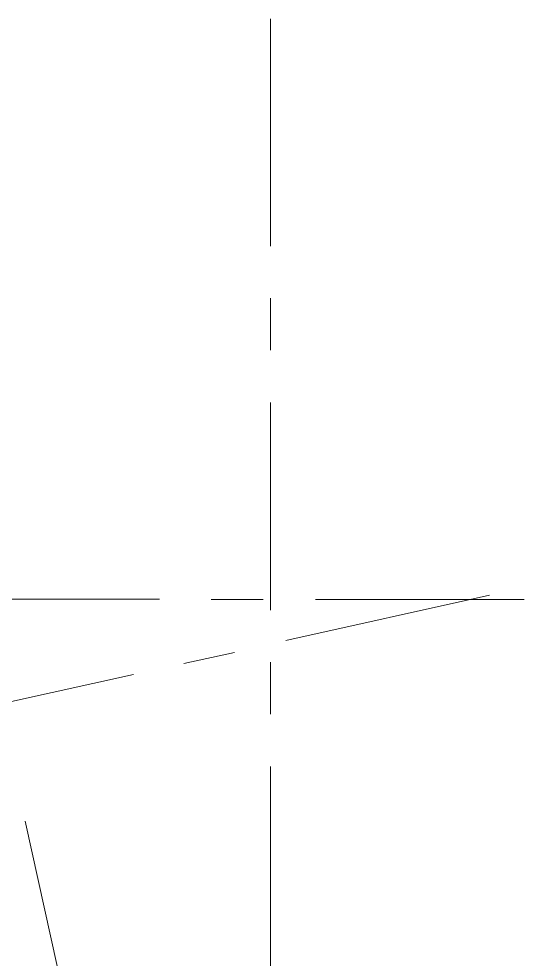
# Model space of a CAD drawing. Header units: millimetres. Extents: x 0.9 to 36.3, y 0.6 to 23.3.
# Drawn here: x 29.219 to 30.43, y 11.577 to 13.833 of the extents above; entities that cross this region are included whole.
import ezdxf

# ---------------------------------------------------------------- set-up
doc = ezdxf.new("R2010")
doc.units = ezdxf.units.MM
doc.header["$LTSCALE"] = 0.007
doc.layers.add('PDF_Geometry', color=7, linetype='Continuous', true_color=0x777777)

msp = doc.modelspace()

# ---------------------------------------------------------------- linework, layer by layer
at = {"layer": 'PDF_Geometry', "lineweight": 9}
for points in [[(29.822, 13.2877), (29.822, 13.8327)], [(29.822, 13.0378), (29.822, 13.1627)], [(29.822, 12.4144), (29.822, 12.9128)], [(29.0559, 12.4404), (29.556, 12.4404)], [(29.6797, 12.4399), (29.8047, 12.4399)], [(29.8587, 12.3418), (30.3471, 12.4502)], [(29.93, 12.44), (30.43, 12.44)], [(29.614, 12.2862), (29.7356, 12.3129)], [(29.822, 12.1645), (29.822, 12.2894)], [(29.0055, 12.1519), (29.4938, 12.2602)], [(29.822, 11.5395), (29.822, 12.0395)], [(29.3418, 11.4201), (29.2335, 11.9084)]]:
    msp.add_lwpolyline(points, dxfattribs=at)

doc.saveas('drawing.dxf')
